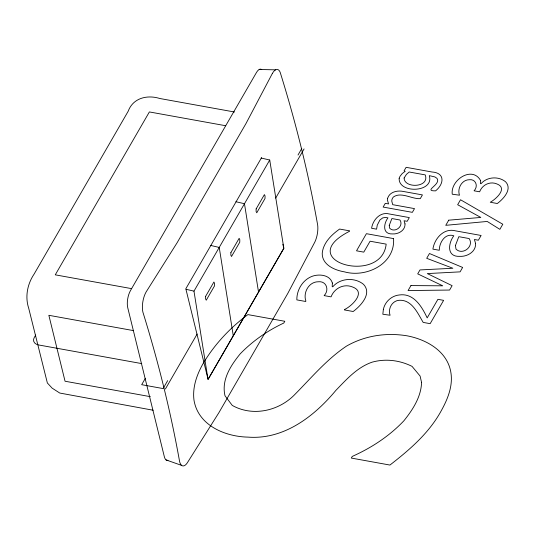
<?xml version="1.0" encoding="UTF-8"?>
<svg xmlns="http://www.w3.org/2000/svg" width="535" height="535" viewBox="0 0 535 535"><rect width="100%" height="100%" fill="white"/><g stroke="black" fill="none" stroke-linecap="round" stroke-linejoin="round"><path stroke-width="0.8" d="M35.718 335.017L34.233 337.578A8.7 5.939 -13.8 0 0 38.64 344.961L141.748 363.606M261.568 157.651L185.819 288.766L208.088 379.422L283.838 248.307L269.727 160.018L261.147 158.019M282.841 244.261L283.838 248.307L208.021 379.409L193.978 291.134L269.727 160.018M145.353 378.325L141.675 384.692L163.095 388.57L167.689 380.612M298.022 155.023L301.78 148.516M165.395 388.985L197.141 334.034M275.672 198.097L304.074 148.931M259.181 69.476L275.578 69.844M234.47 112.002L159.838 98.507C147.285 94.595 133.101 97.858 128.193 111.233L34.079 274.134C27.412 283.991 24.898 296.738 28.683 308.167L47.361 382.98L52.129 388.136L59.759 393.044L153.144 410.231M225.656 125.725L149.379 111.935L55.272 274.836L131.543 288.626M133.329 330.583L48.852 315.302L65.049 381.234L150.342 396.662M235.895 201.722L244.475 203.721L258.519 291.996M210.643 245.431L219.23 247.431L233.267 335.706M186.173 289.315L193.978 291.134M166.051 459.913L181.632 465.39M167.943 460.307A12.312 4.929 -79.7 0 1 164.325 456.669L127.751 307.765A12.312 4.929 -79.7 0 1 130.473 290.592L256.459 72.519A12.312 4.929 -79.7 0 1 261.749 69.59M205.634 296.33L205.6 298.864L206.249 300.202L214.515 285.897L214.555 283.369L213.9 282.025L205.634 296.33M230.886 252.627L230.852 255.155L231.501 256.499L239.767 242.195L239.8 239.66L239.152 238.322L230.886 252.627M256.138 208.917L256.098 211.452L256.753 212.79L265.012 198.492L265.052 195.957L264.397 194.613L256.138 208.917M389.239 225.409L389.661 228.204C394.636 233.447 404.085 226.278 399.986 220.005L391.881 218.541L389.239 225.409M455.445 245.465L455.987 249.036C462.34 255.737 474.418 246.575 469.175 238.556L458.823 236.684L455.445 245.465M393.553 238.597C395.418 263.808 366.355 278.013 344.493 271.867C334.749 270.262 321.909 264.865 322.23 253.162C323.327 242.689 331.453 234.832 339.618 229.054L349.596 230.859L349.288 231.401C291.903 260.973 381.763 285.83 386.163 244.127L370.086 241.218L363.78 252.132L356.517 250.815L366.408 233.688L393.553 238.597M405.015 223.897C405.376 230.351 398.428 234.303 392.643 233.922C382.264 234.49 383.515 223.817 387.962 217.832L385.401 217.477L382.792 217.859L379.924 219.972L377.255 225.195L376.587 229.174L371.591 228.271C372.841 219.912 380.224 211.479 389.346 213.98L409.322 217.591L407.175 221.303L404.065 220.741L405.015 223.897M475.602 243.532C476.063 251.778 467.182 256.833 459.792 256.345C446.531 257.067 448.129 243.432 453.807 235.781C445.033 232.725 439.275 242.763 439.275 250.273L432.895 249.123C434.487 238.436 443.93 227.669 455.579 230.859L481.105 235.474L478.364 240.222L474.391 239.499L475.602 243.532M332.375 283.022L332.208 286.666L332.79 286.773C340.26 277.966 354.758 277.123 363.532 284.352C372.36 293.641 360.704 305.853 353.18 311.51L344.373 309.919L344.627 309.477C351.816 306.154 366.642 292.023 352.545 286.987C343.858 283.389 334.301 288.225 331.065 296.865L324.136 295.608C329.627 290.057 326.424 280.694 318.198 281.771C308.775 281.784 302.91 292.712 305.88 301.098L305.659 301.479L296.851 299.888C296.631 289.763 302.95 279.517 312.654 276.127C319.596 273.833 329.988 274.896 332.375 283.022M480.671 180.723L480.537 183.645L481.005 183.726C486.977 176.684 498.573 176.008 505.595 181.786C512.657 189.223 503.335 198.993 497.316 203.521L490.267 202.243C495.738 199.301 508.33 188.146 496.808 183.9C489.859 181.017 482.209 184.889 479.621 191.804L474.077 190.801C478.471 186.354 475.909 178.864 469.329 179.727C461.792 179.733 457.097 188.48 459.478 195.188L452.249 194.218C450.283 179.941 472.492 165.409 480.671 180.723M421.56 382.458C421.132 396.95 412.666 409.863 403.845 420.831C389.313 436.165 371.484 447.822 352.264 456.415L351.308 458.067L389.928 465.055C409.823 449.627 429.224 432.935 441.408 410.479C447.969 398.568 453.359 385.173 450.684 371.35C446.665 350.719 426.087 339.384 406.981 335.799C386.21 332.409 364.823 335.599 346.486 346.118C326.852 359.259 311.671 377.429 295.2 394.101C279.33 410.913 252.894 417.026 232.264 405.416L225.001 395.773C221.256 379.964 230.692 365.552 240.228 353.816C252.721 340.955 267.54 330.623 283.784 323.053L284.807 321.281L247.892 314.607C229.762 328.042 214.12 344.814 202.671 364.302C196.679 375.169 192.419 387.34 193.951 399.912C197.917 425.251 224.914 436.654 247.966 437.115C283.811 439.884 314.185 416.477 335.9 390.356C346.573 379.355 357.213 367.278 372.139 362.162C385.528 358.443 399.672 360.182 412.044 366.368L420.102 376.058L421.56 382.458M387.628 198.271L387.44 200.083L388.544 203.922L385.3 203.333L383.147 207.072L412.351 212.348L414.505 208.617L392.703 204.671L391.821 201.327A9.296 6.34 -13.8 0 1 393.359 197.04C401.076 191.443 411.89 199.227 420.263 198.652L422.423 194.914L403.464 191.49C397.558 190.146 389.634 191.764 387.628 198.271M383.348 309.498L382.839 314.246L390.082 315.242C387.781 308.855 391.968 300.837 399.05 300.289C411.87 299.426 417.695 313.222 423.172 322.404L430.153 323.668L443.622 300.349L437.911 299.319L427.184 317.89C421.981 306.836 413.856 292.986 399.545 294.945C391.68 295.594 384.859 301.773 383.348 309.498M399.17 178.269C398.18 193.897 434.587 192.687 429.291 175.634L434.915 176.938L436.888 178.275C441.716 184.461 422.496 191.062 435.597 190.855C444.124 183.966 445.247 172.818 431.992 171.996L406.112 167.321L404.079 170.832L405.209 171.28L402.22 173.534L399.953 176.423L399.17 178.269M404.112 178.001C404.106 188.614 429.966 187.798 425.238 174.898L409.208 172.002L406.46 174.343L404.112 178.001M272.368 73.429L246.006 123.505L177.132 242.723L146.122 291.956A14.505 5.811 -79.7 0 0 142.912 312.193A1939.174 1186.717 30 0 1 179.599 461.571A14.505 5.811 -79.7 0 0 187.872 461.939L218.882 412.706L287.756 293.488L314.119 243.412A14.505 5.811 -79.7 0 0 317.329 223.175A1939.174 1186.717 30 0 0 280.634 73.797A14.505 5.811 -79.7 0 0 272.368 73.429M410.94 285.583L408.071 290.558L449.574 290.05L452.115 285.663L427.318 273.586L460.087 271.86L462.635 267.447L429.471 253.516L426.696 258.311L452.871 268.256L419.988 269.934L417.715 273.866L442.726 285.81L410.94 285.583M448.731 220.179L445.755 225.329L487.218 221.45L499.851 229.341L502.8 224.239L460.528 199.756L457.659 204.724L480.825 217.437L448.731 220.179"/></g></svg>
